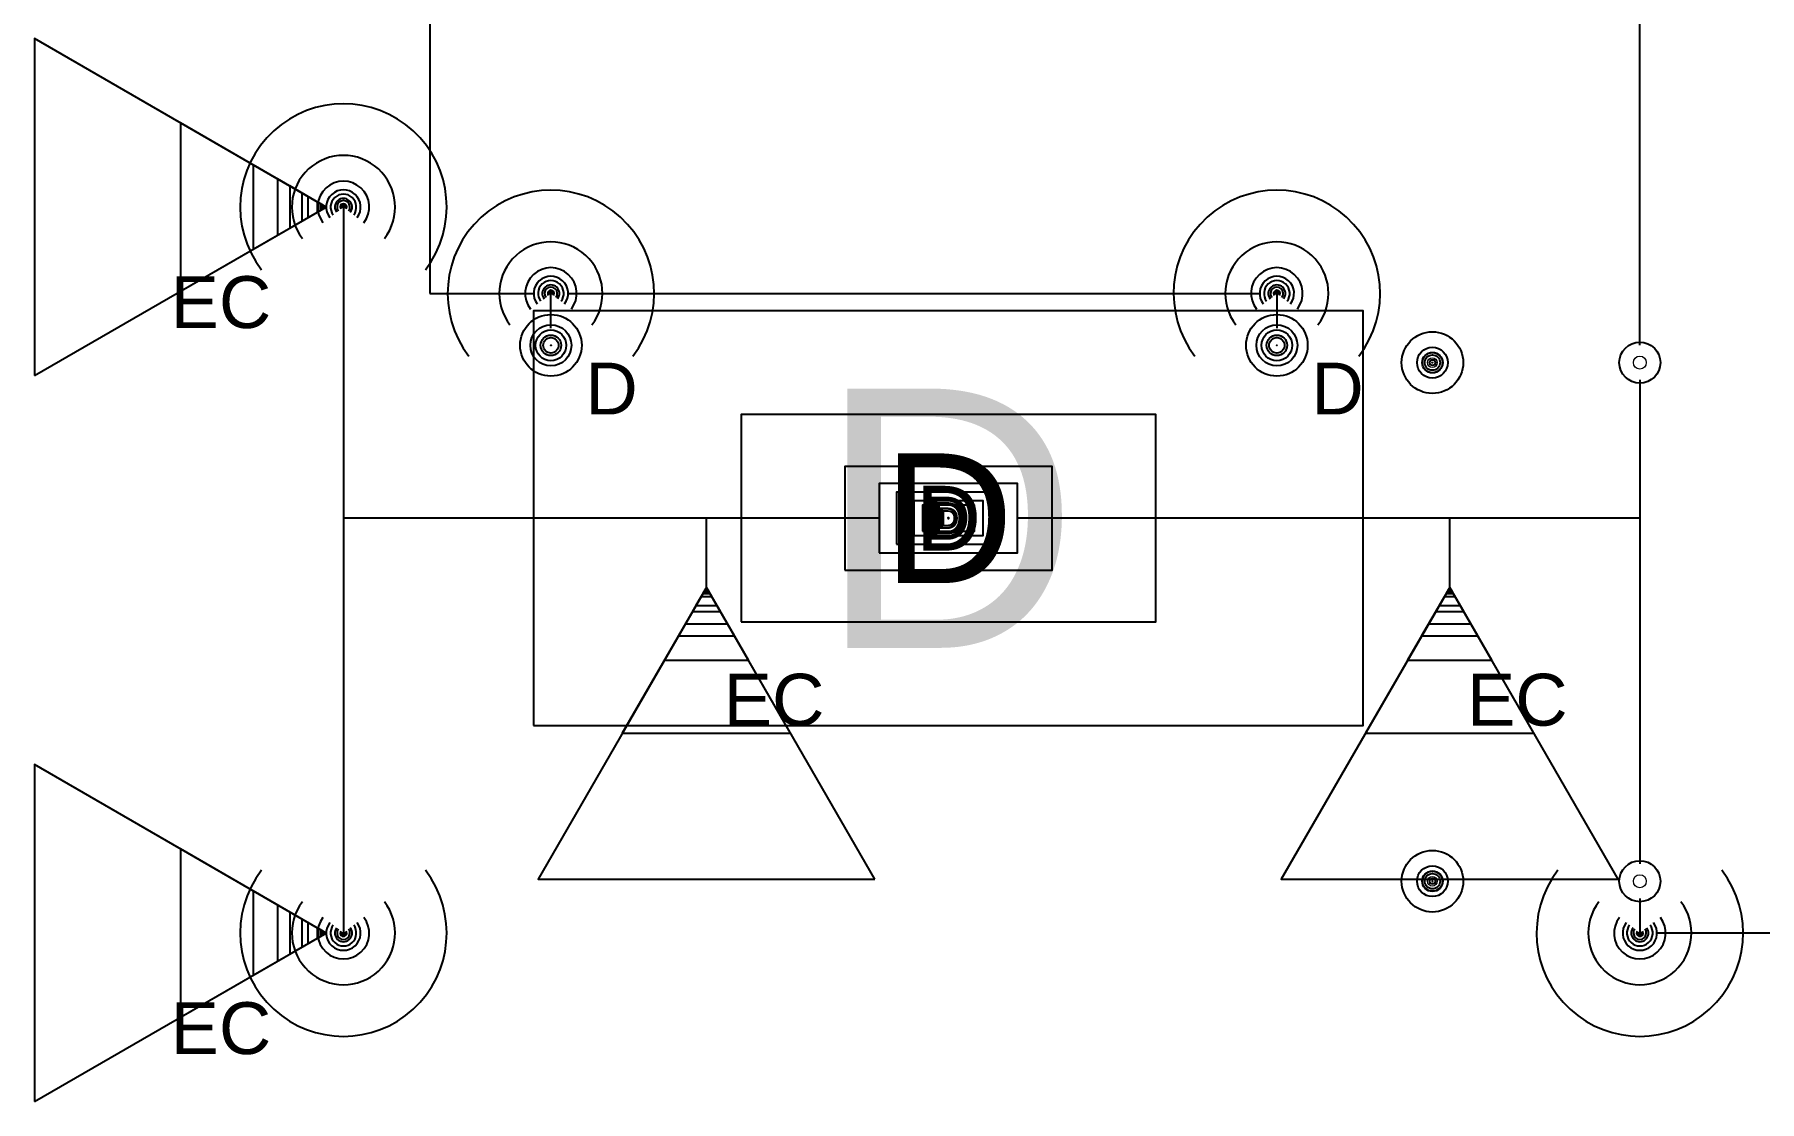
# Model space of a CAD drawing. Extents: x -24247 to 247, y -156 to 1335.
# Drawn here: x -3207.5 to -2808.3, y 8.8 to 255.7 of the extents above; entities that cross this region are included whole.
import ezdxf
from ezdxf.enums import TextEntityAlignment as Align

# ---------------------------------------------------------------- set-up
doc = ezdxf.new("R2010")
doc.units = 0
doc.header["$LTSCALE"] = 48
doc.header["$MEASUREMENT"] = 0
for name, color, linetype in [('F-DRYP-N', 3, 'Continuous'), ('F-DRYP-N @ 1 (1)', 3, 'Continuous'), ('F-DRYP-N @ 1 (2)', 3, 'Continuous'), ('F-DRYP-N @ 12', 3, 'Continuous'), ('F-DRYP-N @ 128', 3, 'Continuous'), ('F-DRYP-N @ 16', 3, 'Continuous'), ('F-DRYP-N @ 192', 3, 'Continuous'), ('F-DRYP-N @ 2', 3, 'Continuous'), ('F-DRYP-N @ 24', 3, 'Continuous'), ('F-DRYP-N @ 384', 3, 'Continuous'), ('F-DRYP-N @ 4', 3, 'Continuous'), ('F-DRYP-N @ 48', 3, 'Continuous'), ('F-DRYP-N @ 64', 3, 'Continuous'), ('F-DRYP-N @ 768', 3, 'Continuous'), ('F-DRYP-N @ 8', 3, 'Continuous'), ('F-DRYP-N @ 96', 3, 'Continuous'), ('F-SPRK-HEAD-N', 2, 'Continuous'), ('F-SPRK-HEAD-N @ 1 (1)', 2, 'Continuous'), ('F-SPRK-HEAD-N @ 1 (2)', 2, 'Continuous'), ('F-SPRK-HEAD-N @ 12', 2, 'Continuous'), ('F-SPRK-HEAD-N @ 128', 2, 'Continuous'), ('F-SPRK-HEAD-N @ 16', 2, 'Continuous'), ('F-SPRK-HEAD-N @ 192', 2, 'Continuous'), ('F-SPRK-HEAD-N @ 2', 2, 'Continuous'), ('F-SPRK-HEAD-N @ 24', 2, 'Continuous'), ('F-SPRK-HEAD-N @ 384', 2, 'Continuous'), ('F-SPRK-HEAD-N @ 4', 2, 'Continuous'), ('F-SPRK-HEAD-N @ 48', 2, 'Continuous'), ('F-SPRK-HEAD-N @ 64', 2, 'Continuous'), ('F-SPRK-HEAD-N @ 768', 2, 'Continuous'), ('F-SPRK-HEAD-N @ 8', 2, 'Continuous'), ('F-SPRK-HEAD-N @ 96', 2, 'Continuous'), ('F-SPRN-N', 1, 'Continuous'), ('F-SPRN-N @ 1 (1)', 1, 'Continuous'), ('F-SPRN-N @ 1 (2)', 1, 'Continuous'), ('F-SPRN-N @ 12', 1, 'Continuous'), ('F-SPRN-N @ 128', 1, 'Continuous'), ('F-SPRN-N @ 16', 1, 'Continuous'), ('F-SPRN-N @ 192', 1, 'Continuous'), ('F-SPRN-N @ 2', 1, 'Continuous'), ('F-SPRN-N @ 24', 1, 'Continuous'), ('F-SPRN-N @ 384', 1, 'Continuous'), ('F-SPRN-N @ 4', 1, 'Continuous'), ('F-SPRN-N @ 48', 1, 'Continuous'), ('F-SPRN-N @ 64', 1, 'Continuous'), ('F-SPRN-N @ 768', 1, 'Continuous'), ('F-SPRN-N @ 8', 1, 'Continuous'), ('F-SPRN-N @ 96', 1, 'Continuous')]:
    doc.layers.add(name, color=color, linetype=linetype)
doc.layers.add('G-ANNO-TEXT', color=70, linetype='Continuous', lineweight=0)
doc.styles.add('Arial', font='arial.ttf')

# ---------------------------------------------------------------- blocks, each defined once
blk = doc.blocks.new('*U19')
at = {"layer": 'DEFPOINTS'}
blk.add_lwpolyline([(-0.125, -0.0625), (0.125, -0.0625), (0.125, 0.0625), (-0.125, 0.0625)], close=True, dxfattribs=at)
at = {"style": 'Arial'}
blk.add_text('D', height=0.078125, dxfattribs=at).set_placement((-1.521531092989254e-16, 0), align=Align.MIDDLE)
blk = doc.blocks.new('*U633')
at = {"layer": 'F-DRYP-N @ 1 (2)', "linetype": 'ByBlock', "lineweight": -2}
blk.add_blockref('*U19', (-2996.000000014937, 143.7428022054028), dxfattribs=at)
at = {"layer": 'F-DRYP-N @ 128', "linetype": 'ByBlock', "lineweight": -2, "xscale": 128, "yscale": 128, "zscale": 128}
blk.add_blockref('*U19', (-2996.000000014937, 143.7428022054028), dxfattribs=at)
at = {"layer": 'F-DRYP-N @ 192', "linetype": 'ByBlock', "lineweight": -2, "xscale": 192, "yscale": 192, "zscale": 192}
blk.add_blockref('*U19', (-2996.000000014937, 143.7428022054028), dxfattribs=at)
at = {"layer": 'F-DRYP-N @ 384', "linetype": 'ByBlock', "lineweight": -2, "xscale": 384, "yscale": 384, "zscale": 384}
blk.add_blockref('*U19', (-2996.000000014937, 143.7428022054028), dxfattribs=at)
at = {"layer": 'F-DRYP-N @ 48', "linetype": 'ByBlock', "lineweight": -2, "xscale": 48, "yscale": 48, "zscale": 48}
blk.add_blockref('*U19', (-2996.000000014937, 143.7428022054028), dxfattribs=at)
at = {"layer": 'F-DRYP-N @ 64', "linetype": 'ByBlock', "lineweight": -2, "xscale": 64, "yscale": 64, "zscale": 64}
blk.add_blockref('*U19', (-2996.000000014937, 143.7428022054028), dxfattribs=at)
at = {"layer": 'F-DRYP-N @ 768', "linetype": 'ByBlock', "lineweight": -2, "xscale": 768, "yscale": 768, "zscale": 768}
blk.add_blockref('*U19', (-2996.000000014937, 143.7428022054028), dxfattribs=at)
at = {"layer": 'F-DRYP-N @ 96', "linetype": 'ByBlock', "lineweight": -2, "xscale": 96, "yscale": 96, "zscale": 96}
blk.add_blockref('*U19', (-2996.000000014937, 143.7428022054028), dxfattribs=at)
blk = doc.blocks.new('*U48')
blk.add_lwpolyline([(0.05074286410417864, -0.08788921875), (0, 0), (-0.05074286410417864, -0.08788921875)], close=True)
blk = doc.blocks.new('*U730')
at = {"layer": 'F-SPRK-HEAD-N @ 1 (1)', "rotation": 270}
blk.add_blockref('*U48', (-3140.000000014937, 47.74280220540277), dxfattribs=at)
at = {"layer": 'F-SPRK-HEAD-N @ 1 (2)', "rotation": 270}
blk.add_blockref('*U48', (-3140.000000014937, 47.74280220540277), dxfattribs=at)
at = {"layer": 'F-SPRK-HEAD-N @ 12', "xscale": 12, "yscale": 12, "zscale": 12, "rotation": 270}
blk.add_blockref('*U48', (-3140.000000014937, 47.74280220540277), dxfattribs=at)
at = {"layer": 'F-SPRK-HEAD-N @ 128', "xscale": 128, "yscale": 128, "zscale": 128, "rotation": 270}
blk.add_blockref('*U48', (-3140.000000014937, 47.74280220540277), dxfattribs=at)
at = {"layer": 'F-SPRK-HEAD-N @ 16', "xscale": 16, "yscale": 16, "zscale": 16, "rotation": 270}
blk.add_blockref('*U48', (-3140.000000014937, 47.74280220540277), dxfattribs=at)
at = {"layer": 'F-SPRK-HEAD-N @ 192', "xscale": 192, "yscale": 192, "zscale": 192, "rotation": 270}
blk.add_blockref('*U48', (-3140.000000014937, 47.74280220540277), dxfattribs=at)
at = {"layer": 'F-SPRK-HEAD-N @ 2', "xscale": 2, "yscale": 2, "zscale": 2, "rotation": 270}
blk.add_blockref('*U48', (-3140.000000014937, 47.74280220540277), dxfattribs=at)
at = {"layer": 'F-SPRK-HEAD-N @ 24', "xscale": 24, "yscale": 24, "zscale": 24, "rotation": 270}
blk.add_blockref('*U48', (-3140.000000014937, 47.74280220540277), dxfattribs=at)
at = {"layer": 'F-SPRK-HEAD-N @ 384', "xscale": 384, "yscale": 384, "zscale": 384, "rotation": 270}
blk.add_blockref('*U48', (-3140.000000014937, 47.74280220540277), dxfattribs=at)
at = {"layer": 'F-SPRK-HEAD-N @ 4', "xscale": 4, "yscale": 4, "zscale": 4, "rotation": 270}
blk.add_blockref('*U48', (-3140.000000014937, 47.74280220540277), dxfattribs=at)
at = {"layer": 'F-SPRK-HEAD-N @ 48', "xscale": 48, "yscale": 48, "zscale": 48, "rotation": 270}
blk.add_blockref('*U48', (-3140.000000014937, 47.74280220540277), dxfattribs=at)
at = {"layer": 'F-SPRK-HEAD-N @ 64', "xscale": 64, "yscale": 64, "zscale": 64, "rotation": 270}
blk.add_blockref('*U48', (-3140.000000014937, 47.74280220540277), dxfattribs=at)
at = {"layer": 'F-SPRK-HEAD-N @ 768', "xscale": 768, "yscale": 768, "zscale": 768, "rotation": 270}
blk.add_blockref('*U48', (-3140.000000014937, 47.74280220540277), dxfattribs=at)
at = {"layer": 'F-SPRK-HEAD-N @ 8', "xscale": 8, "yscale": 8, "zscale": 8, "rotation": 270}
blk.add_blockref('*U48', (-3140.000000014937, 47.74280220540277), dxfattribs=at)
at = {"layer": 'F-SPRK-HEAD-N @ 96', "xscale": 96, "yscale": 96, "zscale": 96, "rotation": 270}
blk.add_blockref('*U48', (-3140.000000014937, 47.74280220540277), dxfattribs=at)
blk = doc.blocks.new('*U731')
at = {"layer": 'F-SPRK-HEAD-N @ 1 (1)', "rotation": 270}
blk.add_blockref('*U48', (-3140.000000014937, 215.7428022054028), dxfattribs=at)
at = {"layer": 'F-SPRK-HEAD-N @ 1 (2)', "rotation": 270}
blk.add_blockref('*U48', (-3140.000000014937, 215.7428022054028), dxfattribs=at)
at = {"layer": 'F-SPRK-HEAD-N @ 12', "xscale": 12, "yscale": 12, "zscale": 12, "rotation": 270}
blk.add_blockref('*U48', (-3140.000000014937, 215.7428022054028), dxfattribs=at)
at = {"layer": 'F-SPRK-HEAD-N @ 128', "xscale": 128, "yscale": 128, "zscale": 128, "rotation": 270}
blk.add_blockref('*U48', (-3140.000000014937, 215.7428022054028), dxfattribs=at)
at = {"layer": 'F-SPRK-HEAD-N @ 16', "xscale": 16, "yscale": 16, "zscale": 16, "rotation": 270}
blk.add_blockref('*U48', (-3140.000000014937, 215.7428022054028), dxfattribs=at)
at = {"layer": 'F-SPRK-HEAD-N @ 192', "xscale": 192, "yscale": 192, "zscale": 192, "rotation": 270}
blk.add_blockref('*U48', (-3140.000000014937, 215.7428022054028), dxfattribs=at)
at = {"layer": 'F-SPRK-HEAD-N @ 2', "xscale": 2, "yscale": 2, "zscale": 2, "rotation": 270}
blk.add_blockref('*U48', (-3140.000000014937, 215.7428022054028), dxfattribs=at)
at = {"layer": 'F-SPRK-HEAD-N @ 24', "xscale": 24, "yscale": 24, "zscale": 24, "rotation": 270}
blk.add_blockref('*U48', (-3140.000000014937, 215.7428022054028), dxfattribs=at)
at = {"layer": 'F-SPRK-HEAD-N @ 384', "xscale": 384, "yscale": 384, "zscale": 384, "rotation": 270}
blk.add_blockref('*U48', (-3140.000000014937, 215.7428022054028), dxfattribs=at)
at = {"layer": 'F-SPRK-HEAD-N @ 4', "xscale": 4, "yscale": 4, "zscale": 4, "rotation": 270}
blk.add_blockref('*U48', (-3140.000000014937, 215.7428022054028), dxfattribs=at)
at = {"layer": 'F-SPRK-HEAD-N @ 48', "xscale": 48, "yscale": 48, "zscale": 48, "rotation": 270}
blk.add_blockref('*U48', (-3140.000000014937, 215.7428022054028), dxfattribs=at)
at = {"layer": 'F-SPRK-HEAD-N @ 64', "xscale": 64, "yscale": 64, "zscale": 64, "rotation": 270}
blk.add_blockref('*U48', (-3140.000000014937, 215.7428022054028), dxfattribs=at)
at = {"layer": 'F-SPRK-HEAD-N @ 768', "xscale": 768, "yscale": 768, "zscale": 768, "rotation": 270}
blk.add_blockref('*U48', (-3140.000000014937, 215.7428022054028), dxfattribs=at)
at = {"layer": 'F-SPRK-HEAD-N @ 8', "xscale": 8, "yscale": 8, "zscale": 8, "rotation": 270}
blk.add_blockref('*U48', (-3140.000000014937, 215.7428022054028), dxfattribs=at)
at = {"layer": 'F-SPRK-HEAD-N @ 96', "xscale": 96, "yscale": 96, "zscale": 96, "rotation": 270}
blk.add_blockref('*U48', (-3140.000000014937, 215.7428022054028), dxfattribs=at)
blk = doc.blocks.new('*U6')
at = {"linetype": 'Continuous'}
blk.add_arc((0, 0), 0.03111555437015312, 232.5669694738212, 127.4330305261797, dxfattribs=at)
blk = doc.blocks.new('*U732')
at = {"layer": 'F-DRYP-N @ 1 (1)', "rotation": 270}
blk.add_blockref('*U6', (-3136.000000014937, 47.74280220540277), dxfattribs=at)
at = {"layer": 'F-DRYP-N @ 1 (2)', "rotation": 270}
blk.add_blockref('*U6', (-3136.000000014937, 47.74280220540277), dxfattribs=at)
at = {"layer": 'F-DRYP-N @ 12', "xscale": 12, "yscale": 12, "zscale": 12, "rotation": 270}
blk.add_blockref('*U6', (-3136.000000014937, 47.74280220540277), dxfattribs=at)
at = {"layer": 'F-DRYP-N @ 128', "xscale": 128, "yscale": 128, "zscale": 128, "rotation": 270}
blk.add_blockref('*U6', (-3136.000000014937, 47.74280220540277), dxfattribs=at)
at = {"layer": 'F-DRYP-N @ 16', "xscale": 16, "yscale": 16, "zscale": 16, "rotation": 270}
blk.add_blockref('*U6', (-3136.000000014937, 47.74280220540277), dxfattribs=at)
at = {"layer": 'F-DRYP-N @ 192', "xscale": 192, "yscale": 192, "zscale": 192, "rotation": 270}
blk.add_blockref('*U6', (-3136.000000014937, 47.74280220540277), dxfattribs=at)
at = {"layer": 'F-DRYP-N @ 2', "xscale": 2, "yscale": 2, "zscale": 2, "rotation": 270}
blk.add_blockref('*U6', (-3136.000000014937, 47.74280220540277), dxfattribs=at)
at = {"layer": 'F-DRYP-N @ 24', "xscale": 24, "yscale": 24, "zscale": 24, "rotation": 270}
blk.add_blockref('*U6', (-3136.000000014937, 47.74280220540277), dxfattribs=at)
at = {"layer": 'F-DRYP-N @ 384', "xscale": 384, "yscale": 384, "zscale": 384, "rotation": 270}
blk.add_blockref('*U6', (-3136.000000014937, 47.74280220540277), dxfattribs=at)
at = {"layer": 'F-DRYP-N @ 4', "xscale": 4, "yscale": 4, "zscale": 4, "rotation": 270}
blk.add_blockref('*U6', (-3136.000000014937, 47.74280220540277), dxfattribs=at)
at = {"layer": 'F-DRYP-N @ 48', "xscale": 48, "yscale": 48, "zscale": 48, "rotation": 270}
blk.add_blockref('*U6', (-3136.000000014937, 47.74280220540277), dxfattribs=at)
at = {"layer": 'F-DRYP-N @ 64', "xscale": 64, "yscale": 64, "zscale": 64, "rotation": 270}
blk.add_blockref('*U6', (-3136.000000014937, 47.74280220540277), dxfattribs=at)
at = {"layer": 'F-DRYP-N @ 768', "xscale": 768, "yscale": 768, "zscale": 768, "rotation": 270}
blk.add_blockref('*U6', (-3136.000000014937, 47.74280220540277), dxfattribs=at)
at = {"layer": 'F-DRYP-N @ 8', "xscale": 8, "yscale": 8, "zscale": 8, "rotation": 270}
blk.add_blockref('*U6', (-3136.000000014937, 47.74280220540277), dxfattribs=at)
at = {"layer": 'F-DRYP-N @ 96', "xscale": 96, "yscale": 96, "zscale": 96, "rotation": 270}
blk.add_blockref('*U6', (-3136.000000014937, 47.74280220540277), dxfattribs=at)
blk = doc.blocks.new('*U733')
at = {"layer": 'F-DRYP-N @ 1 (1)', "rotation": 89.99999999999999}
blk.add_blockref('*U6', (-3136.000000014937, 215.7428022054028), dxfattribs=at)
at = {"layer": 'F-DRYP-N @ 1 (2)', "rotation": 89.99999999999999}
blk.add_blockref('*U6', (-3136.000000014937, 215.7428022054028), dxfattribs=at)
at = {"layer": 'F-DRYP-N @ 12', "xscale": 12, "yscale": 12, "zscale": 12, "rotation": 89.99999999999999}
blk.add_blockref('*U6', (-3136.000000014937, 215.7428022054028), dxfattribs=at)
at = {"layer": 'F-DRYP-N @ 128', "xscale": 128, "yscale": 128, "zscale": 128, "rotation": 89.99999999999999}
blk.add_blockref('*U6', (-3136.000000014937, 215.7428022054028), dxfattribs=at)
at = {"layer": 'F-DRYP-N @ 16', "xscale": 16, "yscale": 16, "zscale": 16, "rotation": 89.99999999999999}
blk.add_blockref('*U6', (-3136.000000014937, 215.7428022054028), dxfattribs=at)
at = {"layer": 'F-DRYP-N @ 192', "xscale": 192, "yscale": 192, "zscale": 192, "rotation": 89.99999999999999}
blk.add_blockref('*U6', (-3136.000000014937, 215.7428022054028), dxfattribs=at)
at = {"layer": 'F-DRYP-N @ 2', "xscale": 2, "yscale": 2, "zscale": 2, "rotation": 89.99999999999999}
blk.add_blockref('*U6', (-3136.000000014937, 215.7428022054028), dxfattribs=at)
at = {"layer": 'F-DRYP-N @ 24', "xscale": 24, "yscale": 24, "zscale": 24, "rotation": 89.99999999999999}
blk.add_blockref('*U6', (-3136.000000014937, 215.7428022054028), dxfattribs=at)
at = {"layer": 'F-DRYP-N @ 384', "xscale": 384, "yscale": 384, "zscale": 384, "rotation": 89.99999999999999}
blk.add_blockref('*U6', (-3136.000000014937, 215.7428022054028), dxfattribs=at)
at = {"layer": 'F-DRYP-N @ 4', "xscale": 4, "yscale": 4, "zscale": 4, "rotation": 89.99999999999999}
blk.add_blockref('*U6', (-3136.000000014937, 215.7428022054028), dxfattribs=at)
at = {"layer": 'F-DRYP-N @ 48', "xscale": 48, "yscale": 48, "zscale": 48, "rotation": 89.99999999999999}
blk.add_blockref('*U6', (-3136.000000014937, 215.7428022054028), dxfattribs=at)
at = {"layer": 'F-DRYP-N @ 64', "xscale": 64, "yscale": 64, "zscale": 64, "rotation": 89.99999999999999}
blk.add_blockref('*U6', (-3136.000000014937, 215.7428022054028), dxfattribs=at)
at = {"layer": 'F-DRYP-N @ 768', "xscale": 768, "yscale": 768, "zscale": 768, "rotation": 89.99999999999999}
blk.add_blockref('*U6', (-3136.000000014937, 215.7428022054028), dxfattribs=at)
at = {"layer": 'F-DRYP-N @ 8', "xscale": 8, "yscale": 8, "zscale": 8, "rotation": 89.99999999999999}
blk.add_blockref('*U6', (-3136.000000014937, 215.7428022054028), dxfattribs=at)
at = {"layer": 'F-DRYP-N @ 96', "xscale": 96, "yscale": 96, "zscale": 96, "rotation": 89.99999999999999}
blk.add_blockref('*U6', (-3136.000000014937, 215.7428022054028), dxfattribs=at)
blk = doc.blocks.new('*U734')
at = {"layer": 'F-SPRK-HEAD-N @ 1 (1)'}
blk.add_blockref('*U48', (-3052.000000014937, 127.7428022054028), dxfattribs=at)
at = {"layer": 'F-SPRK-HEAD-N @ 1 (2)'}
blk.add_blockref('*U48', (-3052.000000014937, 127.7428022054028), dxfattribs=at)
at = {"layer": 'F-SPRK-HEAD-N @ 12', "xscale": 12, "yscale": 12, "zscale": 12}
blk.add_blockref('*U48', (-3052.000000014937, 127.7428022054028), dxfattribs=at)
at = {"layer": 'F-SPRK-HEAD-N @ 128', "xscale": 128, "yscale": 128, "zscale": 128}
blk.add_blockref('*U48', (-3052.000000014937, 127.7428022054028), dxfattribs=at)
at = {"layer": 'F-SPRK-HEAD-N @ 16', "xscale": 16, "yscale": 16, "zscale": 16}
blk.add_blockref('*U48', (-3052.000000014937, 127.7428022054028), dxfattribs=at)
at = {"layer": 'F-SPRK-HEAD-N @ 192', "xscale": 192, "yscale": 192, "zscale": 192}
blk.add_blockref('*U48', (-3052.000000014937, 127.7428022054028), dxfattribs=at)
at = {"layer": 'F-SPRK-HEAD-N @ 2', "xscale": 2, "yscale": 2, "zscale": 2}
blk.add_blockref('*U48', (-3052.000000014937, 127.7428022054028), dxfattribs=at)
at = {"layer": 'F-SPRK-HEAD-N @ 24', "xscale": 24, "yscale": 24, "zscale": 24}
blk.add_blockref('*U48', (-3052.000000014937, 127.7428022054028), dxfattribs=at)
at = {"layer": 'F-SPRK-HEAD-N @ 384', "xscale": 384, "yscale": 384, "zscale": 384}
blk.add_blockref('*U48', (-3052.000000014937, 127.7428022054028), dxfattribs=at)
at = {"layer": 'F-SPRK-HEAD-N @ 4', "xscale": 4, "yscale": 4, "zscale": 4}
blk.add_blockref('*U48', (-3052.000000014937, 127.7428022054028), dxfattribs=at)
at = {"layer": 'F-SPRK-HEAD-N @ 48', "xscale": 48, "yscale": 48, "zscale": 48}
blk.add_blockref('*U48', (-3052.000000014937, 127.7428022054028), dxfattribs=at)
at = {"layer": 'F-SPRK-HEAD-N @ 64', "xscale": 64, "yscale": 64, "zscale": 64}
blk.add_blockref('*U48', (-3052.000000014937, 127.7428022054028), dxfattribs=at)
at = {"layer": 'F-SPRK-HEAD-N @ 768', "xscale": 768, "yscale": 768, "zscale": 768}
blk.add_blockref('*U48', (-3052.000000014937, 127.7428022054028), dxfattribs=at)
at = {"layer": 'F-SPRK-HEAD-N @ 8', "xscale": 8, "yscale": 8, "zscale": 8}
blk.add_blockref('*U48', (-3052.000000014937, 127.7428022054028), dxfattribs=at)
at = {"layer": 'F-SPRK-HEAD-N @ 96', "xscale": 96, "yscale": 96, "zscale": 96}
blk.add_blockref('*U48', (-3052.000000014937, 127.7428022054028), dxfattribs=at)
blk = doc.blocks.new('*U735')
at = {"layer": 'F-SPRK-HEAD-N @ 1 (1)'}
blk.add_blockref('*U48', (-2880.000000014937, 127.7428022054028), dxfattribs=at)
at = {"layer": 'F-SPRK-HEAD-N @ 1 (2)'}
blk.add_blockref('*U48', (-2880.000000014937, 127.7428022054028), dxfattribs=at)
at = {"layer": 'F-SPRK-HEAD-N @ 12', "xscale": 12, "yscale": 12, "zscale": 12}
blk.add_blockref('*U48', (-2880.000000014937, 127.7428022054028), dxfattribs=at)
at = {"layer": 'F-SPRK-HEAD-N @ 128', "xscale": 128, "yscale": 128, "zscale": 128}
blk.add_blockref('*U48', (-2880.000000014937, 127.7428022054028), dxfattribs=at)
at = {"layer": 'F-SPRK-HEAD-N @ 16', "xscale": 16, "yscale": 16, "zscale": 16}
blk.add_blockref('*U48', (-2880.000000014937, 127.7428022054028), dxfattribs=at)
at = {"layer": 'F-SPRK-HEAD-N @ 192', "xscale": 192, "yscale": 192, "zscale": 192}
blk.add_blockref('*U48', (-2880.000000014937, 127.7428022054028), dxfattribs=at)
at = {"layer": 'F-SPRK-HEAD-N @ 2', "xscale": 2, "yscale": 2, "zscale": 2}
blk.add_blockref('*U48', (-2880.000000014937, 127.7428022054028), dxfattribs=at)
at = {"layer": 'F-SPRK-HEAD-N @ 24', "xscale": 24, "yscale": 24, "zscale": 24}
blk.add_blockref('*U48', (-2880.000000014937, 127.7428022054028), dxfattribs=at)
at = {"layer": 'F-SPRK-HEAD-N @ 384', "xscale": 384, "yscale": 384, "zscale": 384}
blk.add_blockref('*U48', (-2880.000000014937, 127.7428022054028), dxfattribs=at)
at = {"layer": 'F-SPRK-HEAD-N @ 4', "xscale": 4, "yscale": 4, "zscale": 4}
blk.add_blockref('*U48', (-2880.000000014937, 127.7428022054028), dxfattribs=at)
at = {"layer": 'F-SPRK-HEAD-N @ 48', "xscale": 48, "yscale": 48, "zscale": 48}
blk.add_blockref('*U48', (-2880.000000014937, 127.7428022054028), dxfattribs=at)
at = {"layer": 'F-SPRK-HEAD-N @ 64', "xscale": 64, "yscale": 64, "zscale": 64}
blk.add_blockref('*U48', (-2880.000000014937, 127.7428022054028), dxfattribs=at)
at = {"layer": 'F-SPRK-HEAD-N @ 768', "xscale": 768, "yscale": 768, "zscale": 768}
blk.add_blockref('*U48', (-2880.000000014937, 127.7428022054028), dxfattribs=at)
at = {"layer": 'F-SPRK-HEAD-N @ 8', "xscale": 8, "yscale": 8, "zscale": 8}
blk.add_blockref('*U48', (-2880.000000014937, 127.7428022054028), dxfattribs=at)
at = {"layer": 'F-SPRK-HEAD-N @ 96', "xscale": 96, "yscale": 96, "zscale": 96}
blk.add_blockref('*U48', (-2880.000000014937, 127.7428022054028), dxfattribs=at)
blk = doc.blocks.new('*U14')
blk.add_circle((0, 0), 0.037109375)
at = {"color": 7, "lineweight": 0}
blk.add_circle((0, 0), 0.01171875, dxfattribs=at)
blk = doc.blocks.new('*U738')
at = {"layer": 'F-SPRK-HEAD-N @ 1 (1)'}
blk.add_blockref('*U14', (-2884.000000014937, 179.7428022054028), dxfattribs=at)
at = {"layer": 'F-SPRK-HEAD-N @ 1 (2)'}
blk.add_blockref('*U14', (-2884.000000014937, 179.7428022054028), dxfattribs=at)
at = {"layer": 'F-SPRK-HEAD-N @ 128', "xscale": 128, "yscale": 128, "zscale": 128}
blk.add_blockref('*U14', (-2836.000000014937, 179.7428022054028), dxfattribs=at)
at = {"layer": 'F-SPRK-HEAD-N @ 192', "xscale": 192, "yscale": 192, "zscale": 192}
blk.add_blockref('*U14', (-2884.000000014937, 179.7428022054028), dxfattribs=at)
at = {"layer": 'F-SPRK-HEAD-N @ 48', "xscale": 48, "yscale": 48, "zscale": 48}
blk.add_blockref('*U14', (-2884.000000014937, 179.7428022054028), dxfattribs=at)
at = {"layer": 'F-SPRK-HEAD-N @ 64', "xscale": 64, "yscale": 64, "zscale": 64}
blk.add_blockref('*U14', (-2884.000000014937, 179.7428022054028), dxfattribs=at)
at = {"layer": 'F-SPRK-HEAD-N @ 96', "xscale": 96, "yscale": 96, "zscale": 96}
blk.add_blockref('*U14', (-2884.000000014937, 179.7428022054028), dxfattribs=at)
blk = doc.blocks.new('*U739')
at = {"layer": 'F-SPRK-HEAD-N @ 1 (1)'}
blk.add_blockref('*U14', (-2884.000000014937, 59.74280220540277), dxfattribs=at)
at = {"layer": 'F-SPRK-HEAD-N @ 1 (2)'}
blk.add_blockref('*U14', (-2884.000000014937, 59.74280220540277), dxfattribs=at)
at = {"layer": 'F-SPRK-HEAD-N @ 128', "xscale": 128, "yscale": 128, "zscale": 128}
blk.add_blockref('*U14', (-2836.000000014937, 59.74280220540277), dxfattribs=at)
at = {"layer": 'F-SPRK-HEAD-N @ 192', "xscale": 192, "yscale": 192, "zscale": 192}
blk.add_blockref('*U14', (-2884.000000014937, 59.74280220540277), dxfattribs=at)
at = {"layer": 'F-SPRK-HEAD-N @ 48', "xscale": 48, "yscale": 48, "zscale": 48}
blk.add_blockref('*U14', (-2884.000000014937, 59.74280220540277), dxfattribs=at)
at = {"layer": 'F-SPRK-HEAD-N @ 64', "xscale": 64, "yscale": 64, "zscale": 64}
blk.add_blockref('*U14', (-2884.000000014937, 59.74280220540277), dxfattribs=at)
at = {"layer": 'F-SPRK-HEAD-N @ 96', "xscale": 96, "yscale": 96, "zscale": 96}
blk.add_blockref('*U14', (-2884.000000014937, 59.74280220540277), dxfattribs=at)
blk = doc.blocks.new('*U740')
at = {"layer": 'F-DRYP-N @ 1 (1)', "rotation": 270}
blk.add_blockref('*U6', (-2836.000000014937, 47.74280220540277), dxfattribs=at)
at = {"layer": 'F-DRYP-N @ 1 (2)', "rotation": 270}
blk.add_blockref('*U6', (-2836.000000014937, 47.74280220540277), dxfattribs=at)
at = {"layer": 'F-DRYP-N @ 12', "xscale": 12, "yscale": 12, "zscale": 12, "rotation": 270}
blk.add_blockref('*U6', (-2836.000000014937, 47.74280220540277), dxfattribs=at)
at = {"layer": 'F-DRYP-N @ 128', "xscale": 128, "yscale": 128, "zscale": 128, "rotation": 270}
blk.add_blockref('*U6', (-2836.000000014937, 47.74280220540277), dxfattribs=at)
at = {"layer": 'F-DRYP-N @ 16', "xscale": 16, "yscale": 16, "zscale": 16, "rotation": 270}
blk.add_blockref('*U6', (-2836.000000014937, 47.74280220540277), dxfattribs=at)
at = {"layer": 'F-DRYP-N @ 192', "xscale": 192, "yscale": 192, "zscale": 192, "rotation": 270}
blk.add_blockref('*U6', (-2836.000000014937, 47.74280220540277), dxfattribs=at)
at = {"layer": 'F-DRYP-N @ 2', "xscale": 2, "yscale": 2, "zscale": 2, "rotation": 270}
blk.add_blockref('*U6', (-2836.000000014937, 47.74280220540277), dxfattribs=at)
at = {"layer": 'F-DRYP-N @ 24', "xscale": 24, "yscale": 24, "zscale": 24, "rotation": 270}
blk.add_blockref('*U6', (-2836.000000014937, 47.74280220540277), dxfattribs=at)
at = {"layer": 'F-DRYP-N @ 384', "xscale": 384, "yscale": 384, "zscale": 384, "rotation": 270}
blk.add_blockref('*U6', (-2836.000000014937, 47.74280220540277), dxfattribs=at)
at = {"layer": 'F-DRYP-N @ 4', "xscale": 4, "yscale": 4, "zscale": 4, "rotation": 270}
blk.add_blockref('*U6', (-2836.000000014937, 47.74280220540277), dxfattribs=at)
at = {"layer": 'F-DRYP-N @ 48', "xscale": 48, "yscale": 48, "zscale": 48, "rotation": 270}
blk.add_blockref('*U6', (-2836.000000014937, 47.74280220540277), dxfattribs=at)
at = {"layer": 'F-DRYP-N @ 64', "xscale": 64, "yscale": 64, "zscale": 64, "rotation": 270}
blk.add_blockref('*U6', (-2836.000000014937, 47.74280220540277), dxfattribs=at)
at = {"layer": 'F-DRYP-N @ 768', "xscale": 768, "yscale": 768, "zscale": 768, "rotation": 270}
blk.add_blockref('*U6', (-2836.000000014937, 47.74280220540277), dxfattribs=at)
at = {"layer": 'F-DRYP-N @ 8', "xscale": 8, "yscale": 8, "zscale": 8, "rotation": 270}
blk.add_blockref('*U6', (-2836.000000014937, 47.74280220540277), dxfattribs=at)
at = {"layer": 'F-DRYP-N @ 96', "xscale": 96, "yscale": 96, "zscale": 96, "rotation": 270}
blk.add_blockref('*U6', (-2836.000000014937, 47.74280220540277), dxfattribs=at)
blk = doc.blocks.new('*U22')
blk.add_circle((0, 0), 0.037109375)
blk = doc.blocks.new('*U796')
at = {"layer": 'F-SPRK-HEAD-N @ 1 (1)'}
blk.add_blockref('*U22', (-2920.000000014937, 183.7428022054028), dxfattribs=at)
at = {"layer": 'F-SPRK-HEAD-N @ 1 (2)'}
blk.add_blockref('*U22', (-2920.000000014937, 183.7428022054028), dxfattribs=at)
at = {"layer": 'F-SPRK-HEAD-N @ 128', "xscale": 128, "yscale": 128, "zscale": 128}
blk.add_blockref('*U22', (-2920.000000014937, 183.7428022054028), dxfattribs=at)
at = {"layer": 'F-SPRK-HEAD-N @ 192', "xscale": 192, "yscale": 192, "zscale": 192}
blk.add_blockref('*U22', (-2920.000000014937, 183.7428022054028), dxfattribs=at)
at = {"layer": 'F-SPRK-HEAD-N @ 48', "xscale": 48, "yscale": 48, "zscale": 48}
blk.add_blockref('*U22', (-2920.000000014937, 183.7428022054028), dxfattribs=at)
at = {"layer": 'F-SPRK-HEAD-N @ 64', "xscale": 64, "yscale": 64, "zscale": 64}
blk.add_blockref('*U22', (-2920.000000014937, 183.7428022054028), dxfattribs=at)
at = {"layer": 'F-SPRK-HEAD-N @ 96', "xscale": 96, "yscale": 96, "zscale": 96}
blk.add_blockref('*U22', (-2920.000000014937, 183.7428022054028), dxfattribs=at)
blk = doc.blocks.new('*U797')
at = {"layer": 'F-SPRK-HEAD-N @ 1 (1)'}
blk.add_blockref('*U22', (-3088.000000014937, 183.7428022054028), dxfattribs=at)
at = {"layer": 'F-SPRK-HEAD-N @ 1 (2)'}
blk.add_blockref('*U22', (-3088.000000014937, 183.7428022054028), dxfattribs=at)
at = {"layer": 'F-SPRK-HEAD-N @ 128', "xscale": 128, "yscale": 128, "zscale": 128}
blk.add_blockref('*U22', (-3088.000000014937, 183.7428022054028), dxfattribs=at)
at = {"layer": 'F-SPRK-HEAD-N @ 192', "xscale": 192, "yscale": 192, "zscale": 192}
blk.add_blockref('*U22', (-3088.000000014937, 183.7428022054028), dxfattribs=at)
at = {"layer": 'F-SPRK-HEAD-N @ 48', "xscale": 48, "yscale": 48, "zscale": 48}
blk.add_blockref('*U22', (-3088.000000014937, 183.7428022054028), dxfattribs=at)
at = {"layer": 'F-SPRK-HEAD-N @ 64', "xscale": 64, "yscale": 64, "zscale": 64}
blk.add_blockref('*U22', (-3088.000000014937, 183.7428022054028), dxfattribs=at)
at = {"layer": 'F-SPRK-HEAD-N @ 96', "xscale": 96, "yscale": 96, "zscale": 96}
blk.add_blockref('*U22', (-3088.000000014937, 183.7428022054028), dxfattribs=at)
blk = doc.blocks.new('*U801')
at = {"layer": 'F-SPRN-N @ 1 (1)', "rotation": 89.99999999999999}
blk.add_blockref('*U6', (-3088.000000014937, 195.7428022054028), dxfattribs=at)
at = {"layer": 'F-SPRN-N @ 1 (2)', "rotation": 89.99999999999999}
blk.add_blockref('*U6', (-3088.000000014937, 195.7428022054028), dxfattribs=at)
at = {"layer": 'F-SPRN-N @ 12', "xscale": 12, "yscale": 12, "zscale": 12, "rotation": 89.99999999999999}
blk.add_blockref('*U6', (-3088.000000014937, 195.7428022054028), dxfattribs=at)
at = {"layer": 'F-SPRN-N @ 128', "xscale": 128, "yscale": 128, "zscale": 128, "rotation": 89.99999999999999}
blk.add_blockref('*U6', (-3088.000000014937, 195.7428022054028), dxfattribs=at)
at = {"layer": 'F-SPRN-N @ 16', "xscale": 16, "yscale": 16, "zscale": 16, "rotation": 89.99999999999999}
blk.add_blockref('*U6', (-3088.000000014937, 195.7428022054028), dxfattribs=at)
at = {"layer": 'F-SPRN-N @ 192', "xscale": 192, "yscale": 192, "zscale": 192, "rotation": 89.99999999999999}
blk.add_blockref('*U6', (-3088.000000014937, 195.7428022054028), dxfattribs=at)
at = {"layer": 'F-SPRN-N @ 2', "xscale": 2, "yscale": 2, "zscale": 2, "rotation": 89.99999999999999}
blk.add_blockref('*U6', (-3088.000000014937, 195.7428022054028), dxfattribs=at)
at = {"layer": 'F-SPRN-N @ 24', "xscale": 24, "yscale": 24, "zscale": 24, "rotation": 89.99999999999999}
blk.add_blockref('*U6', (-3088.000000014937, 195.7428022054028), dxfattribs=at)
at = {"layer": 'F-SPRN-N @ 384', "xscale": 384, "yscale": 384, "zscale": 384, "rotation": 89.99999999999999}
blk.add_blockref('*U6', (-3088.000000014937, 195.7428022054028), dxfattribs=at)
at = {"layer": 'F-SPRN-N @ 4', "xscale": 4, "yscale": 4, "zscale": 4, "rotation": 89.99999999999999}
blk.add_blockref('*U6', (-3088.000000014937, 195.7428022054028), dxfattribs=at)
at = {"layer": 'F-SPRN-N @ 48', "xscale": 48, "yscale": 48, "zscale": 48, "rotation": 89.99999999999999}
blk.add_blockref('*U6', (-3088.000000014937, 195.7428022054028), dxfattribs=at)
at = {"layer": 'F-SPRN-N @ 64', "xscale": 64, "yscale": 64, "zscale": 64, "rotation": 89.99999999999999}
blk.add_blockref('*U6', (-3088.000000014937, 195.7428022054028), dxfattribs=at)
at = {"layer": 'F-SPRN-N @ 768', "xscale": 768, "yscale": 768, "zscale": 768, "rotation": 89.99999999999999}
blk.add_blockref('*U6', (-3088.000000014937, 195.7428022054028), dxfattribs=at)
at = {"layer": 'F-SPRN-N @ 8', "xscale": 8, "yscale": 8, "zscale": 8, "rotation": 89.99999999999999}
blk.add_blockref('*U6', (-3088.000000014937, 195.7428022054028), dxfattribs=at)
at = {"layer": 'F-SPRN-N @ 96', "xscale": 96, "yscale": 96, "zscale": 96, "rotation": 89.99999999999999}
blk.add_blockref('*U6', (-3088.000000014937, 195.7428022054028), dxfattribs=at)
blk = doc.blocks.new('*U802')
at = {"layer": 'F-SPRN-N @ 1 (1)', "rotation": 89.99999999999999}
blk.add_blockref('*U6', (-2920.000000014937, 195.7428022054028), dxfattribs=at)
at = {"layer": 'F-SPRN-N @ 1 (2)', "rotation": 89.99999999999999}
blk.add_blockref('*U6', (-2920.000000014937, 195.7428022054028), dxfattribs=at)
at = {"layer": 'F-SPRN-N @ 12', "xscale": 12, "yscale": 12, "zscale": 12, "rotation": 89.99999999999999}
blk.add_blockref('*U6', (-2920.000000014937, 195.7428022054028), dxfattribs=at)
at = {"layer": 'F-SPRN-N @ 128', "xscale": 128, "yscale": 128, "zscale": 128, "rotation": 89.99999999999999}
blk.add_blockref('*U6', (-2920.000000014937, 195.7428022054028), dxfattribs=at)
at = {"layer": 'F-SPRN-N @ 16', "xscale": 16, "yscale": 16, "zscale": 16, "rotation": 89.99999999999999}
blk.add_blockref('*U6', (-2920.000000014937, 195.7428022054028), dxfattribs=at)
at = {"layer": 'F-SPRN-N @ 192', "xscale": 192, "yscale": 192, "zscale": 192, "rotation": 89.99999999999999}
blk.add_blockref('*U6', (-2920.000000014937, 195.7428022054028), dxfattribs=at)
at = {"layer": 'F-SPRN-N @ 2', "xscale": 2, "yscale": 2, "zscale": 2, "rotation": 89.99999999999999}
blk.add_blockref('*U6', (-2920.000000014937, 195.7428022054028), dxfattribs=at)
at = {"layer": 'F-SPRN-N @ 24', "xscale": 24, "yscale": 24, "zscale": 24, "rotation": 89.99999999999999}
blk.add_blockref('*U6', (-2920.000000014937, 195.7428022054028), dxfattribs=at)
at = {"layer": 'F-SPRN-N @ 384', "xscale": 384, "yscale": 384, "zscale": 384, "rotation": 89.99999999999999}
blk.add_blockref('*U6', (-2920.000000014937, 195.7428022054028), dxfattribs=at)
at = {"layer": 'F-SPRN-N @ 4', "xscale": 4, "yscale": 4, "zscale": 4, "rotation": 89.99999999999999}
blk.add_blockref('*U6', (-2920.000000014937, 195.7428022054028), dxfattribs=at)
at = {"layer": 'F-SPRN-N @ 48', "xscale": 48, "yscale": 48, "zscale": 48, "rotation": 89.99999999999999}
blk.add_blockref('*U6', (-2920.000000014937, 195.7428022054028), dxfattribs=at)
at = {"layer": 'F-SPRN-N @ 64', "xscale": 64, "yscale": 64, "zscale": 64, "rotation": 89.99999999999999}
blk.add_blockref('*U6', (-2920.000000014937, 195.7428022054028), dxfattribs=at)
at = {"layer": 'F-SPRN-N @ 768', "xscale": 768, "yscale": 768, "zscale": 768, "rotation": 89.99999999999999}
blk.add_blockref('*U6', (-2920.000000014937, 195.7428022054028), dxfattribs=at)
at = {"layer": 'F-SPRN-N @ 8', "xscale": 8, "yscale": 8, "zscale": 8, "rotation": 89.99999999999999}
blk.add_blockref('*U6', (-2920.000000014937, 195.7428022054028), dxfattribs=at)
at = {"layer": 'F-SPRN-N @ 96', "xscale": 96, "yscale": 96, "zscale": 96, "rotation": 89.99999999999999}
blk.add_blockref('*U6', (-2920.000000014937, 195.7428022054028), dxfattribs=at)

msp = doc.modelspace()

# ---------------------------------------------------------------- linework, layer by layer
at = {"layer": 'F-DRYP-N'}
for p, q in [((-2836.000000014937, 183.7428022054028), (-2836.000000014937, 295.7428022054028)), ((-3136.000000014937, 215.7428022054028), (-3136.000000014937, 47.74280220540277)), ((-2836.000000014937, 175.7428022054028), (-2836.000000014937, 63.74280220540277)), ((-3012.000000014937, 143.7428022054028), (-3136.000000014937, 143.7428022054028)), ((-3052.000000014937, 127.7428022054028), (-3052.000000014937, 143.7428022054028)), ((-2836.000000014937, 143.7428022054028), (-2980.000000014937, 143.7428022054028)), ((-2880.000000014937, 127.7428022054028), (-2880.000000014937, 143.7428022054028)), ((-2836.000000014937, 55.74280220540277), (-2836.000000014937, 47.74280220540277)), ((-2755.982790974316, 47.74280220540277), (-2832.017209055557, 47.74280220540277))]:
    msp.add_line(p, q, dxfattribs=at)
at = {"layer": 'F-SPRN-N'}
for p, q in [((-3116.000000014937, 307.7428022054028), (-3116.000000014937, 195.7428022054028)), ((-3116.000000014937, 195.7428022054028), (-3092.000000014937, 195.7428022054028)), ((-3088.000000014937, 187.7428022054028), (-3088.000000014937, 195.7428022054028)), ((-3084.000000014937, 195.7428022054028), (-2924.000000014937, 195.7428022054028)), ((-2920.000000014937, 195.7428022054028), (-2920.000000014937, 187.7428022054028))]:
    msp.add_line(p, q, dxfattribs=at)

# ---------------------------------------------------------------- block references
at = {"layer": 'F-DRYP-N'}
for name in ['*U733', '*U633', '*U732', '*U740']:
    msp.add_blockref(name, (0, 0), dxfattribs=at)
at = {"layer": 'F-SPRK-HEAD-N'}
for name in ['*U731', '*U797', '*U796', '*U738', '*U734', '*U735', '*U730', '*U739']:
    msp.add_blockref(name, (0, 0), dxfattribs=at)
at = {"layer": 'F-SPRN-N'}
for name in ['*U801', '*U802']:
    msp.add_blockref(name, (0, 0), dxfattribs=at)

# ---------------------------------------------------------------- texts
at = {"layer": 'G-ANNO-TEXT', "char_height": 12, "attachment_point": 1, "style": 'Arial'}
for s, width, insert in [('EC', 52, (-3176.000000014937, 199.7428022054028)), ('D', 80, (-3080.000000014937, 179.7428022054028)), ('D', 80, (-2912.000000014937, 179.7428022054028)), ('EC', 52, (-3048.000000014937, 107.7428022054028)), ('EC', 52, (-2876.000000014937, 107.7428022054028)), ('EC', 52, (-3176.000000014937, 31.74280220540277))]:
    msp.add_mtext_dynamic_manual_height_columns(s, width=width, gutter_width=60, heights=[0], dxfattribs=dict(at, insert=insert))

doc.saveas('drawing.dxf')
